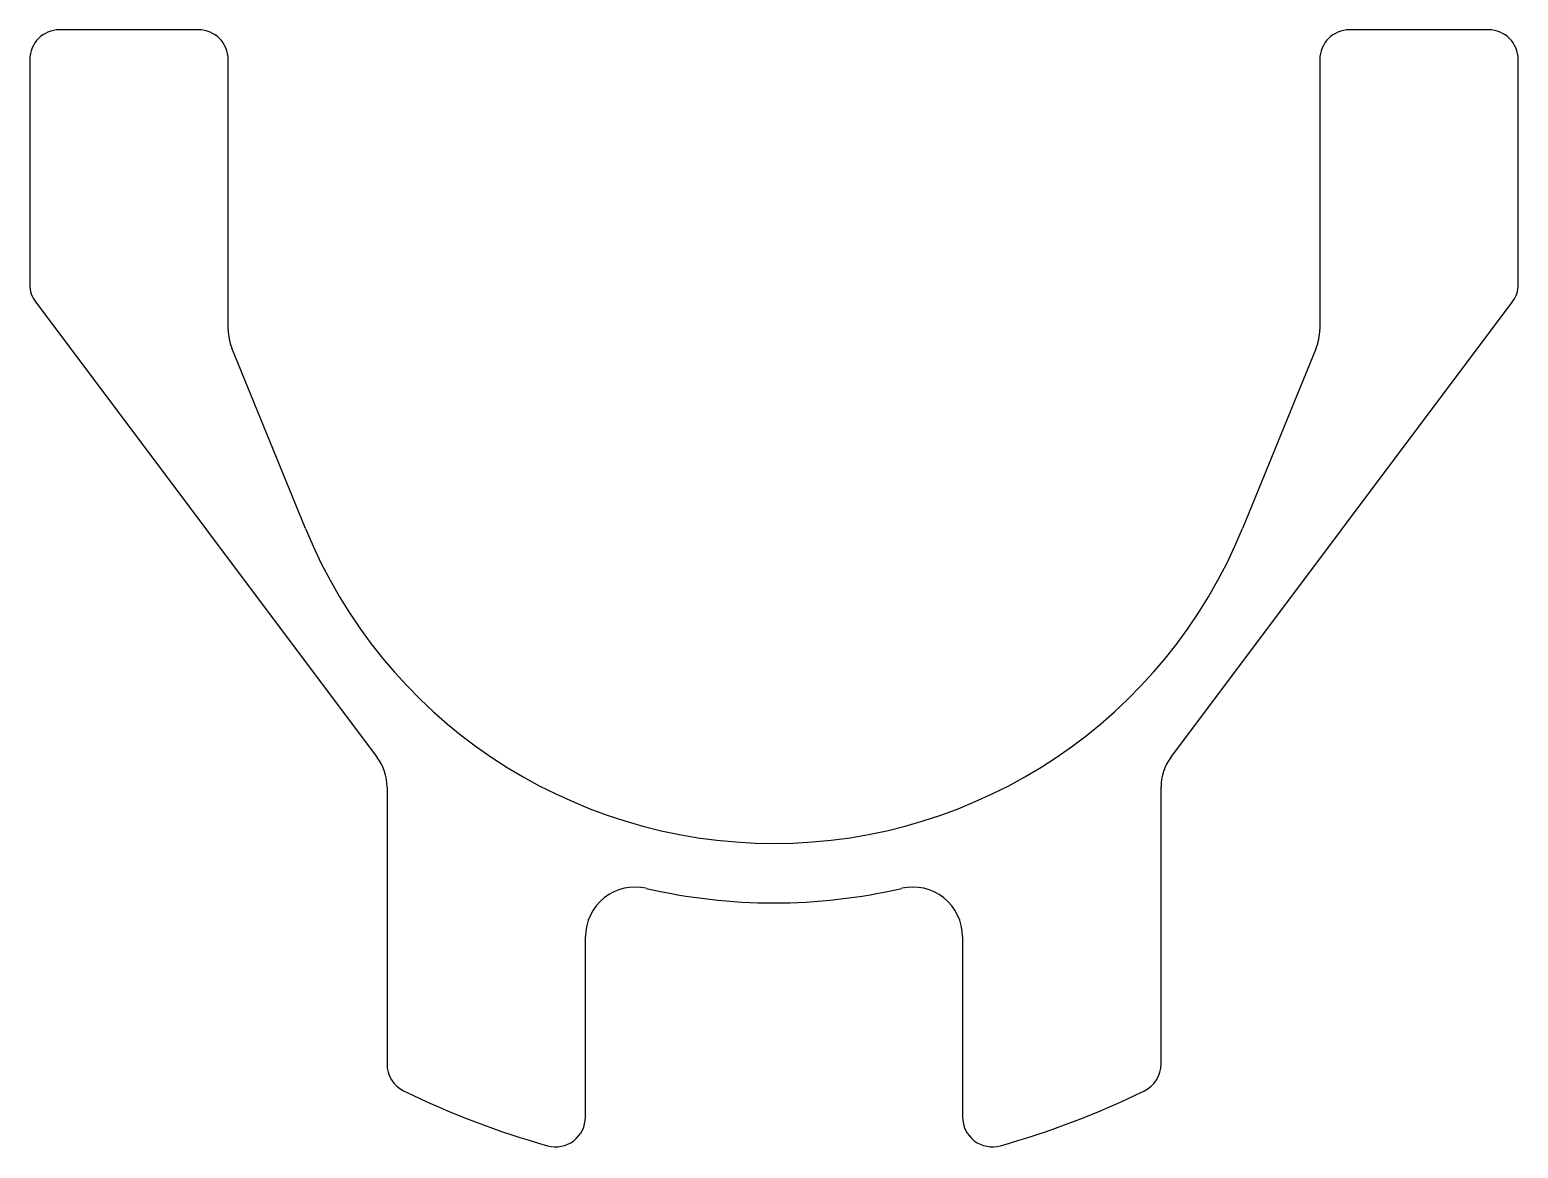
# Model space of a CAD drawing. Extents: x -37.5 to 37.5, y -40.9 to 15.5.
import ezdxf

# ---------------------------------------------------------------- set-up
doc = ezdxf.new("R2010")
doc.units = 0
doc.layers.get('0').update_dxf_attribs({"linetype": 'continuous'})

# ---------------------------------------------------------------- blocks, each defined once
blk = doc.blocks.new('FACE')
at = {"color": 0}
for p, q in [((-29, 15.5), (-36, 15.5)), ((36, 15.5), (29, 15.5)), ((-37.5, 14), (-37.5, 2.667)), ((-27.5, 0.392), (-27.5, 14)), ((27.5, 14), (27.5, 0.392)), ((37.5, 2.667), (37.5, 14)), ((-37.2, 1.767), (-20, -21.167)), ((20, -21.167), (37.2, 1.767)), ((-23.611, -9.631), (-27.315, -0.552)), ((27.315, -0.552), (23.611, -9.631)), ((-19.5, -22.667), (-19.5, -36.615)), ((19.5, -36.615), (19.5, -22.667)), ((-9.5, -39.289), (-9.5, -30.199)), ((9.5, -30.199), (9.5, -39.289))]:
    blk.add_line(p, q, dxfattribs=at)
for centre, radius, start, end in [((-36, 14), 1.5, 90, -180), ((-29, 14), 1.5, 0, 90), ((29, 14), 1.5, 90, -180), ((36, 14), 1.5, 0, 90), ((-36, 2.667), 1.5, 180, -143.1301), ((36, 2.667), 1.5, -36.8699, 0), ((-25, 0.392), 2.5, 180, -157.80839), ((25, 0.392), 2.5, -22.19161, 0), ((0, 0), 25.5, -157.80839, -22.19161), ((-22, -22.667), 2.5, 0, 36.8699), ((22, -22.667), 2.5, 143.1301, -180), ((-7, -30.199), 2.5, 76.9497, -180), ((7, -30.199), 2.5, 0, 103.0503), ((0, 0), 28.5, -103.0503, -76.9497), ((-18, -36.615), 1.5, 180, -116.17897), ((18, -36.615), 1.5, -63.82103, 0), ((0, 0), 42.3, -116.17897, -105.64093), ((0, 0), 42.3, -74.35907, -63.82103), ((-11, -39.289), 1.5, -105.64093, 0), ((11, -39.289), 1.5, -180, -74.35907)]:
    blk.add_arc(centre, radius, start, end, dxfattribs=at)

msp = doc.modelspace()

# ---------------------------------------------------------------- block references
msp.add_blockref('FACE', (0, 0))

doc.saveas('drawing.dxf')
